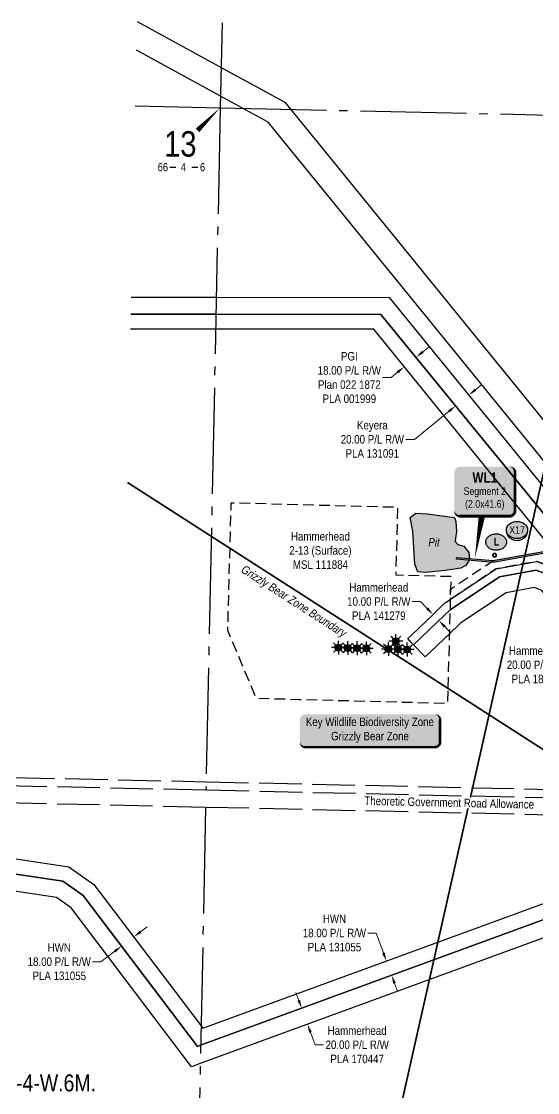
# Model space of a CAD drawing. Extents: x 402981 to 415543, y 6059617 to 6063944.
# Drawn here: x 405324 to 405931, y 6062630 to 6063892 of the extents above; entities that cross this region are included whole.
import ezdxf
from ezdxf.enums import TextEntityAlignment as Align

# ---------------------------------------------------------------- set-up
doc = ezdxf.new("R2010")
doc.units = 0
doc.header["$LTSCALE"] = 5
doc.header["$PDMODE"] = 34
doc.header["$PDSIZE"] = 5
for name, pattern in [('DASHDOT2', [12.7, 6.35, -3.175, 0, -3.175]), ('foc-ACCESSROAD', [3.75, 2.5, -1.25]), ('foc-QUARTERLINE', [33, 25, -3, 2, -3]), ('foc-UNSURVEYED', [12.5, 10, -2.5])]:
    doc.linetypes.add(name, pattern=pattern)
doc.layers.get('Defpoints').update_dxf_attribs({"color": 9})
for name, color, linetype in [('10', 1, 'Continuous'), ('9', 3, 'Continuous'), ('AS-WILDLIFE', 131, 'DASHDOT2'), ('AS-WILDLIFE-BLOCK', 131, 'Continuous'), ('C-SYMBOL', 7, 'Continuous'), ('CG-NOTES', 7, 'Continuous'), ('F-AR', 190, 'foc-ACCESSROAD'), ('F-RW', 190, 'Continuous'), ('F-WS', 190, 'foc-ACCESSROAD'), ('F-WS-S', 190, 'Continuous'), ('L-QSEC', 8, 'foc-QUARTERLINE'), ('L-ROAD-T', 7, 'Continuous'), ('L-SECLBL', 7, 'Continuous'), ('L-USEC', 7, 'foc-UNSURVEYED'), ('P-CROSSINGS', 250, 'Continuous'), ('P-PROPOSED', 10, 'Continuous'), ('T-WATER', 160, 'Continuous'), ('T-WATER-H', 133, 'Continuous'), ('T-WATER-T', 170, 'Continuous')]:
    doc.layers.add(name, color=color, linetype=linetype)
for name, color, linetype, lineweight in [('F-RW-T', 190, 'Continuous', 9), ('F-VCE-T', 190, 'Continuous', 9), ('F-WS-T', 190, 'Continuous', 9)]:
    doc.layers.add(name, color=color, linetype=linetype, lineweight=lineweight)
doc.styles.add('175L', font='ARIALN.TTF', dxfattribs={"height": 20})
doc.styles.add('240', font='ARIALN.TTF', dxfattribs={"height": 30})
doc.styles.add('80', font='ARIALN.TTF', dxfattribs={"height": 10})
doc.styles.add('80CG', font='ARIALN.TTF', dxfattribs={"height": 10})
doc.styles.add('80L', font='ARIALN.TTF', dxfattribs={"height": 10})
doc.styles.add('BOLD', font='ARIALNB.TTF')
doc.styles.add('Crossing', font='ARIALN.TTF', dxfattribs={"height": 10})
doc.styles.add('SIMPLEX', font='ARIALN.TTF')
doc.dimstyles.new('Compass 5 000', dxfattribs={"dimscale": 5, "dimtxt": 9, "dimasz": 2, "dimexe": 0.2, "dimexo": 0.0625, "dimgap": 0.5, "dimtad": 0, "dimtih": 1, "dimtoh": 1, "dimzin": 0, "dimdsep": 46, "dimtxsty": '80CG', "dimcen": 0.1, "dimse1": 1, "dimse2": 1, "dimclrd": 256, "dimclrt": 256, "dimaunit": 1, "dimadec": 4, "dimazin": 0, "dimtfac": 0.06, "dimtofl": 0, "dimtmove": 0, "dimatfit": 1, "dimfxl": 0.2, "dimtolj": 1, "dimtzin": 0, "dimlwd": -1, "dimarcsym": 0})

# ---------------------------------------------------------------- blocks, each defined once
blk = doc.blocks.new('L-SECLBL')
at = {"layer": '9', "color": 7}
for p, q in [((-5.1, -27.8), (-12.3, -27.8)), ((20.7, -27.8), (13.5, -27.8))]:
    blk.add_line(p, q, dxfattribs=at)
at = {"layer": '10', "color": 2, "style": 'SIMPLEX'}
blk.add_attdef('SEC', text='', height=30, dxfattribs=at).set_placement((0, 0), align=Align.MIDDLE)
at = {"layer": '10', "color": 5, "style": '80L'}
blk.add_attdef('TWP', text='', height=9.5, dxfattribs=at).set_placement((-14.4, -27.4), align=Align.MIDDLE_RIGHT)
blk.add_attdef('RGE', text='', height=9.5, dxfattribs=at).set_placement((3.6, -27.4), align=Align.MIDDLE_CENTER)
blk.add_attdef('MER', text='', height=9.5, dxfattribs=at).set_placement((23.2, -27.4), align=Align.MIDDLE_LEFT)
blk = doc.blocks.new('*D581')
at = {"layer": 'Defpoints', "color": 0, "transparency": 16777216}
for p in [(405774.3, 6063484.9), (405848.1, 6063422.7), (405834, 6063411.3)]:
    blk.add_point(p, dxfattribs=at)
at = {"layer": 'F-RW-T', "transparency": 16777216}
for p, q in [((405796.1, 6063502.6), (405803.9, 6063508.9)), ((405766.6, 6063478.6), (405758.8, 6063472.3)), ((405758.8, 6063472.3), (405748.8, 6063472.3))]:
    blk.add_line(p, q, dxfattribs=at)
for points in [[(405795.1, 6063503.8), (405797.2, 6063501.3), (405788.4, 6063496.3)], [(405765.5, 6063479.9), (405767.6, 6063477.3), (405774.3, 6063484.9)]]:
    blk.add_solid(points, dxfattribs=at)
at = {"layer": 'F-RW-T', "transparency": 16777216, "insert": (405709.7, 6063472.3), "char_height": 10, "attachment_point": 5, "style": '80CG'}
blk.add_mtext('\\A1;PGI\\P18.00 P/L R/W\\PPlan 022 1872\\PPLA 001999', dxfattribs=at)
blk = doc.blocks.new('*D598')
at = {"layer": 'Defpoints', "color": 0, "transparency": 16777216}
for p in [(405753.3, 6062785), (405726, 6062775), (405732.2, 6062758)]:
    blk.add_point(p, dxfattribs=at)
at = {"layer": 'F-RW-T', "transparency": 16777216}
for p, q in [((405741.3, 6062817.9), (405731.3, 6062817.9)), ((405749.9, 6062794.4), (405741.3, 6062817.9)), ((405763, 6062758.7), (405766.4, 6062749.3))]:
    blk.add_line(p, q, dxfattribs=at)
for points in [[(405751.4, 6062794.9), (405748.3, 6062793.8), (405753.3, 6062785)], [(405764.5, 6062759.2), (405761.4, 6062758.1), (405759.5, 6062768.1)]]:
    blk.add_solid(points, dxfattribs=at)
at = {"layer": 'F-RW-T', "transparency": 16777216, "insert": (405692.2, 6062817.9), "char_height": 10, "attachment_point": 5, "style": '80CG'}
blk.add_mtext('\\A1;HWN\\P18.00 P/L R/W\\PPLA 131055', dxfattribs=at)
blk = doc.blocks.new('*D599')
at = {"layer": 'Defpoints', "color": 0, "transparency": 16777216}
for p in [(405454.5, 6062815), (405440.2, 6062804.1), (405441.5, 6062802.4)]:
    blk.add_point(p, dxfattribs=at)
at = {"layer": 'F-VCE-T', "transparency": 16777216}
for p, q in [((405463.8, 6062819.3), (405471.7, 6062825.3)), ((405433.5, 6062796.4), (405417.3, 6062784.1)), ((405417.3, 6062784.1), (405407.3, 6062784.1))]:
    blk.add_line(p, q, dxfattribs=at)
for points in [[(405462.8, 6062820.6), (405464.8, 6062818), (405455.8, 6062813.3)], [(405432.5, 6062797.7), (405434.5, 6062795), (405441.5, 6062802.4)]]:
    blk.add_solid(points, dxfattribs=at)
at = {"layer": 'F-VCE-T', "transparency": 16777216, "insert": (405368.2, 6062784.1), "char_height": 10, "attachment_point": 5, "style": '80CG'}
blk.add_mtext('\\A1;HWN\\P18.00 P/L R/W\\PPLA 131055', dxfattribs=at)
blk = doc.blocks.new('*D602')
at = {"layer": 'Defpoints', "color": 0, "transparency": 16777216}
for p in [(405834.8, 6063438.9), (405900.7, 6063389.7), (405885.2, 6063377.1)]:
    blk.add_point(p, dxfattribs=at)
at = {"layer": 'F-RW-T', "transparency": 16777216}
for p, q in [((405858.1, 6063457.9), (405865.8, 6063464.2)), ((405827.1, 6063432.6), (405786.4, 6063399.5)), ((405786.4, 6063399.5), (405776.4, 6063399.5))]:
    blk.add_line(p, q, dxfattribs=at)
for points in [[(405857, 6063459.2), (405859.1, 6063456.6), (405850.3, 6063451.6)], [(405826, 6063433.9), (405828.1, 6063431.3), (405834.8, 6063438.9)]]:
    blk.add_solid(points, dxfattribs=at)
at = {"layer": 'F-RW-T', "transparency": 16777216, "insert": (405736.8, 6063399.5), "char_height": 10, "attachment_point": 5, "style": '80CG'}
blk.add_mtext('\\A1;Keyera\\P20.00 P/L R/W\\PPLA 131091', dxfattribs=at)
blk = doc.blocks.new('*D609')
at = {"layer": 'Defpoints', "color": 0, "transparency": 16777216}
for p in [(405808.2, 6063193.2), (405797.9, 6063183.3), (405804.8, 6063176.2)]:
    blk.add_point(p, dxfattribs=at)
at = {"layer": 'F-RW-T', "transparency": 16777216}
for p, q in [((405793.5, 6063208.4), (405783.5, 6063208.4)), ((405801.2, 6063200.4), (405793.5, 6063208.4)), ((405822, 6063178.9), (405829, 6063171.7))]:
    blk.add_line(p, q, dxfattribs=at)
for points in [[(405802.4, 6063201.6), (405800, 6063199.2), (405808.2, 6063193.2)], [(405823.2, 6063180.1), (405820.8, 6063177.7), (405815.1, 6063186.1)]]:
    blk.add_solid(points, dxfattribs=at)
at = {"layer": 'F-RW-T', "transparency": 16777216, "insert": (405744.4, 6063208.4), "char_height": 10, "attachment_point": 5, "style": '80CG'}
blk.add_mtext('\\A1;Hammerhead\\P10.00 P/L R/W\\PPLA 141279', dxfattribs=at)
blk = doc.blocks.new('*D621')
at = {"layer": 'Defpoints', "color": 0, "transparency": 16777216}
for p in [(405635.3, 6062722.6), (405660.5, 6062710.4), (405642.2, 6062703.7)]:
    blk.add_point(p, dxfattribs=at)
at = {"layer": 'F-RW-T', "transparency": 16777216}
for p, q in [((405650.1, 6062738.6), (405646.7, 6062748)), ((405663.9, 6062701), (405669.3, 6062686.2)), ((405669.3, 6062686.2), (405679.3, 6062686.2))]:
    blk.add_line(p, q, dxfattribs=at)
for points in [[(405651.7, 6062739.2), (405648.6, 6062738.1), (405653.6, 6062729.3)], [(405665.5, 6062701.6), (405662.3, 6062700.5), (405660.5, 6062710.4)]]:
    blk.add_solid(points, dxfattribs=at)
at = {"layer": 'F-RW-T', "transparency": 16777216, "insert": (405718.9, 6062686.2), "char_height": 10, "attachment_point": 5, "style": '80CG'}
blk.add_mtext('\\A1;Hammerhead\\P20.00 P/L R/W\\PPLA 170447', dxfattribs=at)
blk = doc.blocks.new('*D623')
at = {"layer": 'Defpoints', "color": 0, "transparency": 16777216}
for p in [(406008.1, 6063165), (405992.6, 6063152.4), (405997.4, 6063146.4)]:
    blk.add_point(p, dxfattribs=at)
at = {"layer": 'F-RW-T', "transparency": 16777216}
for p, q in [((406020.7, 6063165.3), (406028.5, 6063171.6)), ((405989.6, 6063140.1), (405981.9, 6063133.8)), ((405981.9, 6063133.8), (405971.9, 6063133.8))]:
    blk.add_line(p, q, dxfattribs=at)
for points in [[(406019.7, 6063166.6), (406021.8, 6063164), (406012.9, 6063159)], [(405988.6, 6063141.4), (405990.7, 6063138.8), (405997.4, 6063146.4)]]:
    blk.add_solid(points, dxfattribs=at)
at = {"layer": 'F-RW-T', "transparency": 16777216, "insert": (405932.3, 6063133.8), "char_height": 10, "attachment_point": 5, "style": '80CG'}
blk.add_mtext('\\A1;Hammerhead\\P20.00 P/L R/W\\PPLA 180744', dxfattribs=at)
blk = doc.blocks.new('*U687')
h = blk.add_hatch(color=255)
edge = h.paths.add_edge_path()
edge.add_line((-76.5, -20), (76.5, -20))
edge.add_arc((76.5, -14), 6, 270, 360)
edge.add_line((82.5, -14), (82.5, 12.5))
edge.add_arc((76.5, 12.5), 6, 0, 90)
edge.add_line((76.5, 18.5), (-76.5, 18.5))
edge.add_arc((-76.5, 12.5), 6, 90, 180)
edge.add_line((-82.5, 12.5), (-82.5, -14))
edge.add_arc((-76.5, -14), 6, 180, 270)
at = {"color": 131, "flags": 128}
blk.add_lwpolyline([(-76.5, -20, 3, 3, 0), (76.5, -20, 3, 3, 0.414214), (82.5, -14, 3, 3, 0), (82.5, 12.5, 3, 0, 0.414214), (76.5, 18.5, 0, 0, 0), (-76.5, 18.5, 0, 0, 0.414214), (-82.5, 12.5, 0, 0, 0), (-82.5, -14, 0, 3, 0.414214)], format="xyseb", close=True, dxfattribs=at)
at = {"color": 131, "style": '80'}
blk.add_attdef('ENTER_TEXT_001', (-36, -5), '', height=10, dxfattribs=at)
blk = doc.blocks.new('GAS')
h = blk.add_hatch(color=255)
h.dxf.hatch_style = 1
edge = h.paths.add_edge_path()
edge.add_arc((0, 0), 0.9, 0, 360)
for p, q in [((-0.81, 0), (-1.62, 0)), ((-0.57, 0.57), (-1.14, 1.14)), ((0, 0.81), (0, 1.62)), ((0.57, 0.57), (1.14, 1.14)), ((1.62, 0), (0.81, 0)), ((-0.57, -0.57), (-1.14, -1.14)), ((0, -0.81), (0, -1.62)), ((1.14, -1.14), (0.57, -0.57))]:
    blk.add_line(p, q)
blk.add_circle((0, 0), 0.8)
blk = doc.blocks.new('AA')
at = {"const_width": 4}
blk.add_lwpolyline([(-1, 0, 1), (1, 0, 1)], format="xyb", close=True, dxfattribs=at)
blk.add_circle((0, 0), 2)
blk = doc.blocks.new('Route_Letters')
h = blk.add_hatch(color=255)
h.dxf.hatch_style = 1
edge = h.paths.add_edge_path()
edge.add_ellipse((-0.1, 0.5), major_axis=(-12, 0), ratio=0.789318, start_angle=0, end_angle=360)
at = {"color": 5}
blk.add_open_spline([(-12.3, 0.5), (-12.3, -0.3), (-12.2, -1), (-11.7, -2.8), (-11.1, -3.9), (-9.6, -5.8), (-8.5, -6.7), (-6.2, -8), (-4.9, -8.5), (-2.1, -9.2), (-0.7, -9.3), (2.2, -9.1), (3.6, -8.8), (6.3, -7.9), (7.5, -7.2), (9.5, -5.6), (10.4, -4.6), (11.6, -2.5), (12, -1.4), (12.2, 0.9), (12, 2.1), (11.2, 4.3), (10.5, 5.4), (8.8, 7.2), (7.7, 8), (5.3, 9.2), (3.9, 9.7), (1.1, 10.2), (-0.4, 10.2), (-3.2, 9.9), (-4.6, 9.6), (-7.2, 8.5), (-8.3, 7.7), (-10.2, 6), (-11, 5), (-12, 2.9), (-12.3, 1.7), (-12.3, 0.5), (-12.3, 0.5), (-12.3, 0.5)], degree=3, knots=[0, 0, 0, 0, 0.219529, 0.219529, 0.575727, 0.575727, 0.931924, 0.931924, 1.288121, 1.288121, 1.644318, 1.644318, 2.000515, 2.000515, 2.356712, 2.356712, 2.712909, 2.712909, 3.069107, 3.069107, 3.425304, 3.425304, 3.781501, 3.781501, 4.137698, 4.137698, 4.493895, 4.493895, 4.850092, 4.850092, 5.20629, 5.20629, 5.562487, 5.562487, 5.918684, 5.918684, 6.274881, 6.274881, 6.283185, 6.283185, 6.283185, 6.283185], dxfattribs=at)
at = {"color": 14, "style": 'BOLD'}
blk.add_attdef('A', text='', height=9.5, dxfattribs=at).set_placement((0.2, 1), align=Align.MIDDLE)
blk = doc.blocks.new('xing2')
h = blk.add_hatch(color=50)
h.dxf.hatch_style = 1
edge = h.paths.add_edge_path()
edge.add_ellipse((0, 0), major_axis=(-12.5, 0), ratio=0.816297, start_angle=0, end_angle=360)
h = blk.add_hatch(color=250)
h.dxf.hatch_style = 1
edge = h.paths.add_edge_path()
edge.add_ellipse((0, -2), major_axis=(-12.5, 0), ratio=0.816297, start_angle=0, end_angle=180)
edge.add_line((12.5, -2), (12.5, 0))
edge.add_ellipse((0, 0), major_axis=(-12.5, 0), ratio=0.816297, start_angle=0, end_angle=180, ccw=False)
edge.add_line((-12.5, 0), (-12.5, -2))
at = {"color": 250}
blk.add_ellipse((0, 0), major_axis=(-12.5, 0), ratio=0.816297, dxfattribs=at)
blk.add_ellipse((0, -2), major_axis=(-12.5, 0), ratio=0.816297, start_param=0, end_param=3.141593, dxfattribs=at)
at = {"color": 250, "style": 'Crossing'}
blk.add_attdef('CROSSING', text='', height=9, dxfattribs=at).set_placement((0.1, 0), align=Align.MIDDLE_CENTER)
at = {"color": 250, "style": 'Crossing', "flags": 1}
for tag, p in [('OWNER', (0.1, -12.5)), ('DESCRIPTION', (0.1, -25.8)), ('LOCATION', (0.1, -39.3)), ('DWG_REF', (0.1, -52.8))]:
    blk.add_attdef(tag, text='', height=9, dxfattribs=at).set_placement(p, align=Align.MIDDLE_CENTER)

msp = doc.modelspace()

# ---------------------------------------------------------------- hatches: boundary and pattern name
at = {"layer": 'CG-NOTES'}
h = msp.add_hatch(color=254, dxfattribs=at)
edge = h.paths.add_edge_path()
edge.add_line((405839.984, 6063308.969), (405898.23, 6063308.969))
edge.add_arc((405898.23, 6063315.563), 6.594, 270, 360)
edge.add_line((405904.824, 6063315.563), (405904.824, 6063360.723))
edge.add_arc((405898.23, 6063360.723), 6.594, 0, 90)
edge.add_line((405898.23, 6063367.317), (405839.984, 6063367.317))
edge.add_arc((405839.984, 6063360.723), 6.594, 90, 180)
edge.add_line((405833.39, 6063360.723), (405833.39, 6063315.563))
edge.add_arc((405839.984, 6063315.563), 6.594, 180, 270)
at = {"layer": 'P-PROPOSED'}
h = msp.add_hatch(color=256, dxfattribs=at)
h.dxf.hatch_style = 1
h.paths.add_polyline_path([(405711.676, 6060412.872), (405687.843, 6060441.478), (405706.61, 6060457.113), (405803.065, 6060532.605), (405813.105, 6060541.999), (405979.699, 6060363.944), (405987.007, 6060370.781), (405823.829, 6060545.215), (405824.572, 6060557.669), (406049.226, 6060745.913), (406298.731, 6060955.012), (406329.433, 6060980.739), (406749.138, 6061332.443), (406919.497, 6061475.211), (406924.276, 6061586.789), (406936.926, 6061603.998), (406955.675, 6061603.606), (406958.907, 6061749.32), (406930.034, 6061749.954), (406883.389, 6061771.388), (406834.997, 6061883.756), (406896.892, 6061978.326), (406916.788, 6062008.728), (406887.078, 6062121.646), (406828.198, 6062198.542), (406685.44, 6062370.435), (406686.875, 6062385.999), (406693.712, 6062391.674), (406701.388, 6062398.044), (406703.745, 6062400.006), (406610.996, 6062511.682), (406604.576, 6062519.413), (406578.151, 6062551.231), (406556.982, 6062533.667), (406549.286, 6062534.374), (406400.839, 6062713.122), (406402.726, 6062734.347), (406394.899, 6062743.656), (406383.465, 6062734.043), (406365.985, 6062755.091), (406336.552, 6062790.499), (406288.711, 6062847.852), (406279.286, 6062859.474), (406269.84, 6062871.123), (406206.118, 6062949.712), (406181.037, 6062980.445), (406177.201, 6062985.179), (406167.776, 6062996.794), (405948.445, 6063267.118), (405878.985, 6063254.591), (405836.062, 6063258.424), (405836.24, 6063260.416), (405878.895, 6063256.607), (405949.253, 6063269.296), (406169.329, 6062998.054), (406178.755, 6062986.438), (406182.589, 6062981.707), (406207.669, 6062950.974), (406271.393, 6062872.383), (406280.84, 6062860.734), (406290.256, 6062849.122), (406338.089, 6062791.779), (406367.524, 6062756.368), (406383.718, 6062736.868), (406395.143, 6062746.474), (406404.791, 6062734.998), (406402.904, 6062713.766), (406550.295, 6062536.29), (406556.341, 6062535.734), (406578.412, 6062554.047), (406606.114, 6062520.69), (406612.535, 6062512.959), (406706.56, 6062399.747), (406702.666, 6062396.506), (406694.99, 6062390.135), (406688.791, 6062384.989), (406687.507, 6062371.076), (406829.762, 6062199.789), (406888.91, 6062122.543), (406918.949, 6062008.377), (406898.565, 6061977.231), (406837.259, 6061883.56), (406884.922, 6061772.885), (406930.493, 6061751.944), (406960.951, 6061751.275), (406957.631, 6061601.565), (406937.923, 6061601.977), (406926.248, 6061586.095), (406921.457, 6061474.244), (406750.423, 6061330.91), (406330.717, 6060979.206), (406300.016, 6060953.479), (406050.51, 6060744.38), (405826.517, 6060556.69), (405825.877, 6060545.953), (405989.833, 6060370.687), (405979.605, 6060361.117), (405813.011, 6060539.172), (405804.367, 6060531.085), (405707.867, 6060455.557), (405690.66, 6060441.222), (405713.213, 6060414.152)])
at = {"layer": 'T-WATER-H'}
h = msp.add_hatch(color=256, dxfattribs=at)
h.dxf.hatch_style = 1
h.paths.add_polyline_path([(405790.338, 6063243.547), (405786.835, 6063252.569), (405784.544, 6063291.349), (405781.176, 6063307.279), (405788.182, 6063312.395), (405801.655, 6063311.587), (405833.451, 6063307.413), (405834.933, 6063302.835), (405836.011, 6063290.851), (405834.664, 6063283.176), (405834.26, 6063279.271), (405837.628, 6063275.635), (405844.499, 6063273.481), (405850.427, 6063266.075), (405851.365, 6063257.829), (405846.918, 6063250.827), (405840.99, 6063247.865), (405822.398, 6063244.903), (405799.224, 6063242.613)])

# ---------------------------------------------------------------- linework, layer by layer
at = {"layer": 'AS-WILDLIFE', "const_width": 2, "flags": 128}
for points in [[(405999.922, 6060360.956), (405729.648, 6062432.587), (406005.648, 6063659.088), (406017.997, 6063879.92)], [(405448.474, 6063348.749), (406993.795, 6062355.327), (406993.795, 6060421.621)]]:
    msp.add_lwpolyline(points, dxfattribs=at)
at = {"layer": 'CG-NOTES', "color": 1, "true_color": 0xff1414, "flags": 128}
msp.add_lwpolyline([(405839.984, 6063308.969, 3.297, 3.297, 0), (405898.23, 6063308.969, 3.297, 3.297, 0.41421356), (405904.824, 6063315.563, 3.297, 3.297, 0), (405904.824, 6063360.723, 3.297, 0, 0.41421356), (405898.23, 6063367.317, 0, 0, 0), (405839.984, 6063367.317, 0, 0, 0.41421356), (405833.39, 6063360.723, 0, 0, 0), (405833.39, 6063315.563, 0, 3.297, 0.41421356)], format="xyseb", close=True, dxfattribs=at)
msp.add_lwpolyline([(405857.559, 6063259.325, 0, 7.493, 0), (405865.773, 6063309.338, 0, 0, 0)], format="xyseb", dxfattribs=at)
at = {"layer": 'F-AR', "flags": 128}
msp.add_lwpolyline([(405949.253, 6063269.296), (406169.329, 6062998.054), (406178.755, 6062986.438), (406173.205, 6062981.917), (406170.932, 6062980.082), (406169.382, 6062982.003), (406161.504, 6062991.725), (405954.683, 6063246.775), (405930.461, 6063255.752), (405882.723, 6063247.139), (405828.573, 6063210.9), (405828.903, 6063223.15), (405878.895, 6063256.607), (405943.473, 6063268.257), (405949.253, 6063269.296)], close=True, dxfattribs=at)
at = {"layer": 'F-RW'}
for points in [[(405459.822, 6063891.881), (405558.713, 6063837.725), (405633.83, 6063796.586), (405640.51, 6063788.37), (405782.832, 6063613.381), (405796.389, 6063596.712), (406003.13, 6063342.55)], [(405979.859, 6063323.622), (405780.53, 6063568.678), (405766.969, 6063585.345), (405614.267, 6063773.099), (405584.057, 6063789.643), (405558.006, 6063803.91), (405459.115, 6063858.068)], [(405453.034, 6063567.031), (405553.055, 6063566.951), (405756.426, 6063566.788), (405985.091, 6063286.176)], [(405949.139, 6063298.636), (405746.919, 6063546.798), (405552.637, 6063546.953), (405452.617, 6063547.033)], [(405452.617, 6063547.033), (405552.637, 6063546.953), (405746.919, 6063546.798), (405949.139, 6063298.636), (405961.768, 6063283.138), (405969.57, 6063273.565), (406183.467, 6063009.483), (406192.892, 6062997.848), (406206.381, 6062981.173), (406231.425, 6062950.442), (406285.374, 6062883.708), (406294.812, 6062872.058), (406304.231, 6062860.421), (406336.477, 6062821.956), (406338.659, 6062819.327), (406368.094, 6062783.908), (406397.514, 6062748.467), (406407.092, 6062736.931), (406566.877, 6062544.463)], [(406550.295, 6062536.288), (406402.904, 6062713.765), (406383.718, 6062736.868), (406367.524, 6062756.37), (406338.089, 6062791.78), (406290.256, 6062849.122), (406280.839, 6062860.736), (406271.394, 6062872.379), (406207.669, 6062950.974), (406182.588, 6062981.707), (406178.755, 6062986.438), (406169.329, 6062998.054), (405949.251, 6063269.291), (405738.372, 6063529.216), (405552.266, 6063529.195), (405452.244, 6063529.183)], [(405948.64, 6063238.352), (405929.549, 6063245.431), (405886.551, 6063237.681), (405834.134, 6063202.592), (405828.243, 6063198.648), (405813.524, 6063184.456), (405785.3, 6063157.552), (405782.288, 6063160.699), (405778.405, 6063164.756), (405782.489, 6063168.401), (405808.298, 6063193.316), (405821.927, 6063206.452), (405823.167, 6063207.282), (405828.573, 6063210.9), (405882.723, 6063247.139), (405930.461, 6063255.752), (405954.683, 6063246.775)], [(405093.334, 6062939.123), (405379.409, 6062896.079), (405408.842, 6062875.228), (405535.121, 6062708.594), (405537.236, 6062705.804), (406035.913, 6062888.502), (406073.256, 6062924.355), (406094.769, 6062918.602), (406100.054, 6062917.132), (406124.286, 6062910.846), (406186.822, 6062894.291), (406182.215, 6062876.89), (406143.188, 6062887.444), (406118.521, 6062894.115), (406102.544, 6062898.384), (406079.777, 6062904.591), (406078.017, 6062905.072), (406044.824, 6062872.565), (406031.922, 6062867.838), (405534.643, 6062685.69), (405530.933, 6062684.331), (405396.177, 6062862.15), (405372.5, 6062878.924), (405201.691, 6062904.621)], [(405201.691, 6062904.621), (405372.5, 6062878.924), (405396.177, 6062862.15), (405530.933, 6062684.331), (405534.643, 6062685.69), (406031.922, 6062867.838), (406044.824, 6062872.565), (406079.776, 6062904.588), (406094.78, 6062918.516), (406096.284, 6062919.767), (406097.176, 6062920.539), (406098.047, 6062919.461), (406100.042, 6062917.02), (406109.747, 6062904.977), (406102.539, 6062898.334), (406055.763, 6062855.234), (406009.351, 6062838.23), (406009.351, 6062838.23), (405534.194, 6062664.187), (405523.95, 6062660.435), (405382.101, 6062847.615), (405364.821, 6062859.857), (405198.716, 6062884.849)]]:
    msp.add_lwpolyline(points, dxfattribs=at)
msp.add_lwpolyline([(405948.64, 6063238.352), (406153.682, 6062985.398), (406150.013, 6062982.438), (406138.115, 6062972.845), (406129.977, 6062982.888), (405936.545, 6063221.518), (405927.712, 6063224.799), (405894.19, 6063218.775), (405841.166, 6063183.437), (405827.478, 6063170.307), (405799.139, 6063143.125), (405785.3, 6063157.552), (405813.51, 6063184.503), (405828.243, 6063198.648), (405834.134, 6063202.594), (405886.551, 6063237.698), (405929.551, 6063245.436), (405948.64, 6063238.352)], close=True, dxfattribs=at)
at = {"layer": 'F-WS', "flags": 128}
msp.add_lwpolyline([(405825.669, 6063103.312), (405825.372, 6063088.251), (405650.514, 6063092.817), (405600.475, 6063094.123), (405566.616, 6063174.207), (405570.644, 6063324.918), (405766.489, 6063319.689), (405764.487, 6063244.796), (405764.357, 6063239.832), (405829.289, 6063238.139), (405828.903, 6063223.15), (405828.573, 6063210.9), (405828.242, 6063198.648), (405827.582, 6063174.17), (405825.669, 6063103.312)], close=True, dxfattribs=at)
at = {"layer": 'L-QSEC'}
for p, q in [((405559.81, 6063890.217), (405557.721, 6063790.237)), ((405457.745, 6063792.484), (405557.721, 6063790.237)), ((405557.721, 6063790.237), (405540.918, 6062986.097)), ((405557.721, 6063790.237), (406358.401, 6063772.243)), ((405540.498, 6062965.981), (405524.327, 6062191.824))]:
    msp.add_line(p, q, dxfattribs=at)
at = {"layer": 'L-SECLBL', "flags": 128}
msp.add_lwpolyline([(405557.721, 6063790.237, 0, 6, 0), (405530.955, 6063763.529, 0, 0, 0)], format="xyseb", dxfattribs=at)
at = {"layer": 'L-USEC'}
for p, q in [((404750.353, 6063013.912), (405541.128, 6062996.137)), ((405540.95, 6062986.096), (404740.101, 6063004.098)), ((406341.741, 6062968.096), (405540.95, 6062986.096)), ((405541.128, 6062996.137), (406341.949, 6062978.136)), ((405540.498, 6062965.981), (404739.677, 6062983.983)), ((406341.324, 6062947.98), (405540.498, 6062965.981))]:
    msp.add_line(p, q, dxfattribs=at)
at = {"layer": 'P-PROPOSED', "flags": 128}
msp.add_lwpolyline([(405948.445, 6063267.118), (405878.985, 6063254.591), (405836.062, 6063258.424), (405836.24, 6063260.416), (405878.895, 6063256.607), (405949.253, 6063269.296)], dxfattribs=at)
at = {"layer": 'T-WATER', "flags": 128}
msp.add_lwpolyline([(405790.338, 6063243.547), (405786.835, 6063252.569), (405784.544, 6063291.349), (405781.176, 6063307.279), (405788.182, 6063312.395), (405801.655, 6063311.587), (405833.451, 6063307.413), (405834.933, 6063302.835), (405836.011, 6063290.851), (405834.664, 6063283.176), (405834.26, 6063279.271), (405837.628, 6063275.635), (405844.499, 6063273.481), (405850.427, 6063266.075), (405851.365, 6063257.829), (405846.918, 6063250.827), (405840.99, 6063247.865), (405822.398, 6063244.903), (405799.224, 6063242.613)], close=True, dxfattribs=at)

# ---------------------------------------------------------------- block references
at = {"xscale": 0.9992111562800102, "yscale": 0.9992111562800102, "zscale": 0.9992111562800102}
msp.add_blockref('Route_Letters', (405882.693, 6063278.077), dxfattribs=at).add_auto_attribs({'A': 'L'})
msp.add_blockref('AA', (405880.732, 6063263.041), dxfattribs=at)
at = {"layer": 'AS-WILDLIFE-BLOCK'}
ref = msp.add_blockref('*U687', (405734.08, 6063056.933), dxfattribs=dict(at, xscale=0.999617, yscale=0.999617, zscale=0.999617))
ref.add_attrib('ENTER_TEXT_001', 'Key Wildlife Biodiversity Zone', (405658.485, 6063061.738), dxfattribs={"layer": '0', "color": 131, "height": 9.99617, "style": '80'})
ref.add_attrib('ENTER_TEXT_002', 'Grizzly Bear Zone', (405688.187, 6063044.9), dxfattribs={"layer": '0', "color": 131, "height": 9.99617, "style": '80'})
at = {"layer": 'F-WS-S', "xscale": 5.000000000000001, "yscale": 5.000000000000001, "zscale": 5.000000000000001}
for p in [(405696.761, 6063154.147), (405707.776, 6063153.806), (405718.79, 6063153.465), (405729.743, 6063153.237), (405764.468, 6063161.752), (405755.767, 6063152.472), (405766.784, 6063152.242), (405777.799, 6063151.901)]:
    msp.add_blockref('GAS', p, dxfattribs=at)
at = {"layer": 'L-SECLBL'}
msp.add_blockref('L-SECLBL', (405510.668, 6063747.609), dxfattribs=at).add_auto_attribs({'SEC': '13', 'TWP': '66', 'RGE': '4', 'MER': '6'})
at = {"layer": 'P-CROSSINGS'}
msp.add_blockref('xing2', (405907.128, 6063292.725), dxfattribs=at).add_auto_attribs({'CROSSING': 'X17'})

# ---------------------------------------------------------------- texts
at = {"layer": 'AS-WILDLIFE', "insert": (405643.738, 6063207.63), "char_height": 10, "attachment_point": 5, "rotation": 327.264742, "style": '240'}
msp.add_mtext_dynamic_manual_height_columns('{\\fArial Narrow|b0|i1|c0|p34;Grizzly Bear Zone Boundary}', width=144.64373, gutter_width=44.981, heights=[0], dxfattribs=at)
at = {"layer": 'C-SYMBOL', "color": 3, "style": '175L'}
msp.add_text('Theor. N.W.1/4 Sec. 12-66-4-W.6M.', height=20, dxfattribs=at).set_placement((405228.138, 6062625.37), align=Align.BOTTOM_CENTER)
at = {"layer": 'CG-NOTES', "color": 1, "true_color": 0xff1414}
for s, insert, char_height, attachment_point, style in [('WL1', (405869.15, 6063354.534), 11.9888, 5, 'BOLD'), ('Segment 2\\P(2.0x41.6)', (405869.15, 6063342.963), 8.9916, 2, '80')]:
    msp.add_mtext(s, dxfattribs=dict(at, insert=insert, char_height=char_height, attachment_point=attachment_point, style=style))
at = {"layer": 'F-WS-T', "insert": (405675.669, 6063268.54), "char_height": 10, "attachment_point": 5, "style": '80CG'}
msp.add_mtext('\\A1;Hammerhead\\P2-13 (Surface)\\PMSL 111884', dxfattribs=at)
at = {"layer": 'T-WATER-T', "linetype": 'Continuous', "insert": (405802.39, 6063283.455), "char_height": 10.00096, "attachment_point": 1, "style": '80L'}
msp.add_mtext_dynamic_manual_height_columns('\\pi0.32629;{\\fArial Narrow|b0|i1|c0|p34;Pit}', width=13.91443, gutter_width=49.979, heights=[0], dxfattribs=at)

# ---------------------------------------------------------------- dimensions: what is measured, and where the dimension line sits
at = {"layer": 'F-RW-T'}
for base, p1, p2, angle, text, picture, middle in [((405774.347, 6063484.875), (405848.073, 6063422.664), (405834.049, 6063411.287), 219.052644, 'PGI\\P18.00 P/L R/W\\PPlan 022 1872\\PPLA 001999', '*D581', (405709.729, 6063472.274)), ((405834.816, 6063438.932), (405900.714, 6063389.721), (405885.211, 6063377.088), 219.175582, 'Keyera\\P20.00 P/L R/W\\PPLA 131091', '*D602', (405736.85, 6063399.47)), ((405808.19, 6063193.212), (405804.775, 6063176.158), (405797.9, 6063183.279), 133.989854, 'Hammerhead\\P10.00 P/L R/W\\PPLA 141279', '*D609', (405744.403, 6063208.44)), ((405997.416, 6063146.424), (406008.094, 6063165.005), (405992.561, 6063152.414), 219.027944, 'Hammerhead\\P20.00 P/L R/W\\PPLA 180744', '*D623', (405932.339, 6063133.83)), ((405753.319, 6062784.969), (405732.171, 6062758.042), (405725.976, 6062774.952), 110.120997, 'HWN\\P18.00 P/L R/W\\PPLA 131055', '*D598', (405692.176, 6062817.879)), ((405660.466, 6062710.438), (405635.282, 6062722.553), (405642.173, 6062703.738), 290.11701, 'Hammerhead\\P20.00 P/L R/W\\PPLA 170447', '*D621', (405718.883, 6062686.203))]:
    dim = msp.add_linear_dim(base=base, p1=p1, p2=p2, angle=angle, text=text, dimstyle='Compass 5 000', dxfattribs=at)
    dim.commit()
    dim.dimension.update_dxf_attribs({"geometry": picture, "text_midpoint": middle, "dimtype": 161})
at = {"layer": 'F-VCE-T'}
dim = msp.add_linear_dim(base=(405441.462, 6062802.393), p1=(405454.502, 6062814.977), p2=(405440.162, 6062804.109), angle=217.155835, text='HWN\\P18.00 P/L R/W\\PPLA 131055', dimstyle='Compass 5 000', dxfattribs=at)
dim.commit()
dim.dimension.update_dxf_attribs({"geometry": '*D599', "text_midpoint": (405368.191, 6062784.065), "dimtype": 161})

# ---------------------------------------------------------------- next in the draw order: texts
at = {"layer": 'L-ROAD-T', "insert": (405827.41, 6062976.629), "char_height": 9.99581, "width": 200.04363, "attachment_point": 2, "rotation": 358.712285, "style": '80L', "bg_fill": 3, "box_fill_scale": 1.15, "bg_fill_color": 256, "bg_fill_true_color": 256, "bg_fill_transparency": 0}
msp.add_mtext('Theoretic Government Road Allowance', dxfattribs=at)

doc.saveas('drawing.dxf')
